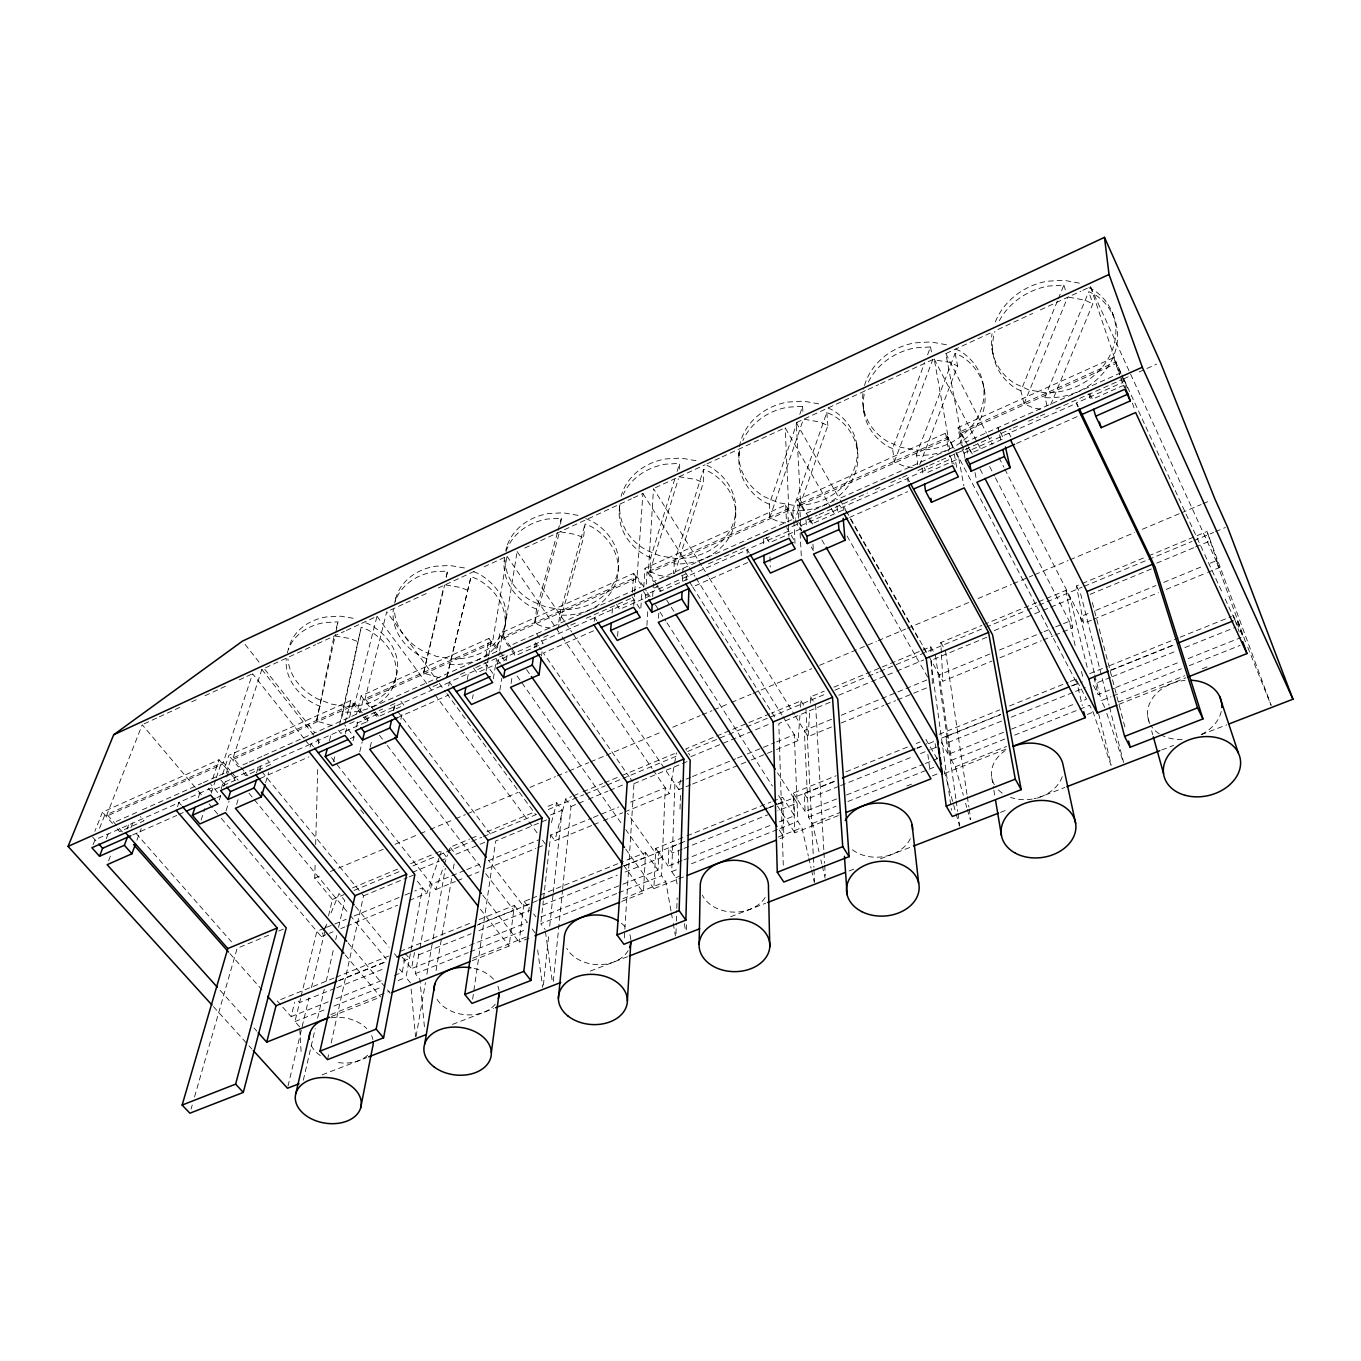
<?xml version="1.0" encoding="UTF-8"?>
<svg xmlns="http://www.w3.org/2000/svg" width="1361" height="1361" viewBox="0 0 1361 1361"><rect width="100%" height="100%" fill="white"/><g stroke="black" fill="none" stroke-linecap="round" stroke-linejoin="round"><path stroke-width="0.75" stroke-dasharray="5 3.75" d="M674.563 573.713L703.28 482.73L703.586 469.324L709.761 471.978A58.319 50.357 2.3 0 1 732.796 530.041A58.319 50.357 2.3 0 1 674.273 563.828L673.457 573.764M328.528 915.868L332.424 899.451L314.731 878.134L315.14 863.435M315.65 844.552L317.793 766.906M318.423 743.838L318.593 737.526M686.284 929.767L686.454 923.438M675.958 933.765L676.315 923.2M676.383 921.091L676.723 910.526M676.791 908.416L677.132 897.852M678.237 864.048L678.782 847.154M680.007 809.115L680.5 794.331M686.08 580.432L686.199 576.809L688.343 580.177M677.063 883.901L675.924 877.641L671.705 871.618L674.903 783.817L690.554 777.369M682.422 581.062L682.882 568.405L689.21 578.442L659.898 591.474L656.7 586.506M681.997 860.645L668.183 866.157L668.88 848.056L682.541 842.561M670.99 910.866L665.784 881.656L661.565 875.667L665.274 787.781L628.391 802.99M679.326 469.12L679.581 463.386L665.257 464.203A58.319 50.357 2.3 0 0 623.236 494.536M622.93 884.225L658.026 870.206L658.843 852.105L623.542 866.294M683.443 876.96L653.892 888.665L655.764 848.43L685.042 836.641M621.739 901.424L643.43 892.816L645.556 852.547L620.106 862.806M658.503 618.268L658.826 612.076M652.651 596.373L653.382 583.648M671.398 577.438L658.792 575.295L649.877 571.586L650.728 557.636L674.665 479.429M646.917 625.38L647.785 610.919M645.386 598.449L645.624 594.74L747.172 549.844M646.288 584.175L647.07 571.501M624.308 937.933L633.954 783.647L630.33 778.424M643.787 587.271L645.012 568.286L785.739 505.033L793.82 518.847M831.435 726.995L808.111 736.59L809.727 711.48M810.254 703.11L810.663 696.832L824.222 691.167M641.746 594.349L640.725 609.932L632.031 596.611M633.392 497.871L642.919 493.465L636.999 578.425L503.094 638.462L516.789 553.638M633.75 605.424L634.6 593.498M634.736 591.389L635.791 576.571M632.338 592.375L633.716 573.355L499.674 633.597L496.748 651.409M776.604 749.537L798.107 740.69L799.928 715.529M800.523 707.142L800.983 700.864L771.67 713.079M617.571 636.285L618.081 630.058M618.234 570.718L618.711 565.189M612.093 613.199L612.756 605.373M619.204 511.038L619.68 505.646A58.064 50.221 2.3 0 0 646.339 550.15L659.847 555.815L674.512 558.316A58.064 50.221 2.3 0 0 732.779 524.597A58.064 50.221 2.3 0 0 709.847 466.687L705.236 464.696M594.264 621.331L594.638 617.435L634.141 599.844M553.281 981.366L562.467 890.757M562.671 888.648L571.008 806.478L565.632 799.009L571.467 796.593M543.396 985.194L548.806 934.582M549.708 926.143L553.076 894.517M553.315 892.408L562.093 810.169L556.7 802.735L545.08 807.583M557.721 629.275L583.512 537.714L585.06 523.985L591.201 526.554A57.298 48.384 7.8 0 1 615.921 582.542A57.298 48.384 7.8 0 1 559.864 615.087L558.214 625.209M540.997 921.669L543.328 900.897M543.549 898.838L550.712 834.991L591.491 818.182M528.612 912.193L529.582 904.061L477.116 925.157M529.004 938.171L519.136 942.084L524.155 901.458L530.041 899.094M472.097 960.73L509.15 946.048L514.39 905.388L474.972 921.261M560.579 524.121L561.344 518.252L547.36 519.034A57.298 48.384 7.8 0 0 506.632 549.912M541.542 655.934L542.086 651.749M536.098 647.087L536.608 643.379L541.134 649.809M534.652 647.615L535.468 641.677M550.286 628.033L543.43 626.894L534.584 623.304L536.574 609.099L557.5 532.389M472.624 999.229L495.676 841.013L549.368 818.744M511.107 683.409L511.991 677.489M506.394 660.17L507.33 654.199M499.878 690.18L501.75 678.322M497.36 664.236L499.266 652.531M499.589 650.541L501.852 636.676M505.22 621.688L506.139 616.057M493.311 678.748L496.544 659.013M690.605 784.872L678.884 789.686L680.585 779.496M486.098 671.007L488.395 657.38M488.735 655.39L491.083 641.507M436.064 970.614L441.696 937.406M442.036 935.33L451.869 877.199M453.264 868.896L454.319 862.67M484.091 566.822L507.007 556.241L492.342 643.277L364.663 700.541L386.694 611.804L438.038 681.657M485.86 656.274L488.922 638.445L361.107 695.879L356.548 714.032M506.037 551.63L506.955 546.152M416.075 1036.555L425.466 982.557M426.912 974.255L432.696 941.012M433.053 938.937L445.336 868.318M624.682 811.956L669.272 793.633L674.273 765.052M674.631 763.011L676.417 752.82M472.454 698.584L473.152 694.62M467.316 679.377L468.762 671.381M424.411 1026.721L419.851 979.24L415.292 973.676L419.46 950.641M419.834 948.566L431.471 884.14L464.867 870.377M514.39 905.388L527.387 922.35L411.549 968.59L414.918 950.165M410.546 982.931L405.969 977.385L422.591 887.797L414.765 891.013M394.418 975.429L402.21 972.315L405.68 953.874L409.474 958.501L401.631 961.649M448.654 686.046L449.436 682.048L487.051 665.308M446.935 676.842L471.025 576.588L477.133 579.071A56.464 46.41 11.6 0 1 477.252 659.983M446.833 676.825L471.025 576.588M331.965 725.532L316.535 721.092L334.04 636.097M316.535 721.092L335.486 634.243M335.912 632.184L338.038 621.858L324.684 622.572A55.75 44.471 14.3 0 0 288.481 649.146M446.323 577.03L447.582 571.042L433.921 571.773A56.464 46.41 11.6 0 0 394.605 603.195M439.11 677.676L423.543 673.1L443.686 587.34M339.638 724.63L361.209 627.234L367.283 629.633A55.75 44.471 14.3 0 1 394.945 681.844A55.75 44.471 14.3 0 1 343.397 712.075L340.624 721.194M343.023 712.024L361.209 627.234M400.883 719.271L402.21 713.266M327.508 1059.641L329.345 1051.338M331.165 1043.053L363.54 895.844L261.924 771.67M393.261 710.578L394.112 706.784L396.476 709.864M393.856 710.187L395.694 702.123M394.809 682.303L396.136 676.57M303.316 1080.243L315.242 1028.576M317.623 1018.249L324.292 989.328M326.198 981.06L333.819 947.988M335.725 939.719L336.677 935.585M338.583 927.334L344.775 900.472L339.042 893.531L330.162 915.068M370.175 747.24L372.08 739.21M287.971 1086.197L301.649 1028.746M302.142 1026.687L308.981 997.953M311.431 987.695L325.109 930.226M325.585 928.185L326.572 924.068M446.119 577.149L447.582 571.042M423.543 673.1L444.639 585.009M395.064 601.324L395.966 597.615M359.763 751.833L362.213 741.762M366.926 722.164L368.882 714.066M299.675 1026.909L294.963 1021.567L300.56 998.498M301.053 996.473L316.858 931.366L324.684 928.134M282.799 1007.208L291.118 1016.65L294.656 1002.223M353.094 740.775L354.064 736.896L344.605 724.732M356.361 726.91L358.096 720.684M359.831 712.96L363.37 698.822M361.652 623.372L377.014 616.278L354.404 705.134L232.51 759.778L261.839 669.476L315.582 644.655M345.422 733.494L346.902 727.693L311.023 743.65L309.9 747.716M349.488 717.587L353.094 703.433M345.116 722.708L350.849 700.49L360.121 712.569M591.712 825.498L554.863 840.639L565.632 799.009M333.479 761.599L335.044 755.542M329.447 740.622L331.591 732.473M551.443 822.588L556.7 802.735M558.044 530.365L561.344 518.252M534.584 623.304L559.541 531.947M336.32 627.965L338.038 621.858M559.473 615.036L585.06 523.985M191.05 1109.13L192.224 1105.047M194.555 1096.915L237.137 948.294L271.145 934.173M265.599 782.643L268.627 772.47M259.288 770.683L261.601 763.113M256.48 773.031L258.25 767.264L260.7 770.207M677.115 471.416L679.581 463.386M649.877 571.586L678.39 478.783M287.273 652.855L289.042 647.173A55.529 44.386 14.4 0 1 326.3 616.958L340.641 616.193L355.136 618.609M236.593 804.47L238.396 798.703M673.882 563.777L703.586 469.324M234.16 780.227L235.368 776.416M226.045 810.765L229.107 801.153M219.308 799.945L220.601 796.015L210.819 784.361M223.68 786.505L226.147 778.9M226.777 776.995L228.614 771.296L219.036 759.744L102.449 812.143L94.862 831.316M221.231 788.665L223.136 782.762L310.937 743.991M226.232 773.303L231.166 758.145M222.643 774.256L228.835 755.321L350.849 700.49M303.979 738.462L252.568 673.746L222.711 764.184L106.226 816.413L142.207 724.732L196.784 789.295M201.088 820.088L204.933 808.519M211.244 793.089L215.718 779.615M216.348 777.709L221.367 762.551M212.724 778.679L219.036 759.744M198.264 797.801L200.85 790.18M331.523 757.669L435.775 889.584L443.618 866.447M444.281 864.524L447.548 854.878M448.194 852.956L450.168 847.171L469.528 839.091M785.722 522.896L778.662 521.671L769.714 517.826L769.322 504.182L797.121 422.318M799.826 414.322L802.548 406.344L787.883 407.194A59.629 52.211 -4.9 0 0 742.885 440.556M769.714 517.826L803.313 419.358L804.47 419.29L820.054 422.063L827.879 425.534L795.436 518.303M409.304 900.455L426.912 893.224L438.905 858.485M439.569 856.545L441.576 850.761L447.14 857.923L441.355 860.339M792.714 510.528L826.825 412.468L833.034 415.241A59.629 52.211 -4.9 0 1 854.249 475.465A59.629 52.211 -4.9 0 1 793.106 510.596L793.089 518.354M177.508 806.546L178.954 802.446L213.201 787.185M136.917 840.213L141.187 828.56M912.431 467.521L903.33 465.904L894.347 461.923L892.595 448.603L924.697 362.587M927.607 354.762L930.533 346.953L915.511 347.855A61.347 53.879 -13.4 0 0 868.046 382.798M130.928 827.726L133.803 820.037M894.347 461.923L932.761 359.576L949.757 362.366L957.617 365.973L919.764 464.594M127.066 828.883L128.529 824.987M108.608 860.798L110.819 854.963M916.242 455.169L955.116 353.299L961.342 356.174A61.347 53.879 -13.4 0 1 980.549 418.712A61.347 53.879 -13.4 0 1 916.651 455.237L917.671 464.713M106.328 838.648L109.305 830.959M93.143 844.569L95.015 839.788L178.835 802.769M99.557 828.271L104.848 814.848M1040.348 409.185L1033.084 407.875L1024.067 403.741L1020.852 390.794L1057.497 300.747M1058.297 298.791L1063.86 285.078L1048.463 286.048A63.559 55.257 -21.5 0 0 999.365 320.686M1024.067 403.741L1067.67 297.259M221.35 818.369L321.298 936.623L322.897 932.693M323.714 930.737L326.946 922.911M1044.755 397.599L1088.749 291.662L1094.993 294.639A63.559 55.257 -21.5 0 1 1112.022 359.644A63.559 55.257 -21.5 0 1 1045.163 397.667L1047.238 406.871M1050.658 404.778L1092.832 303.894L1088.749 291.662M144.113 723.848L157.434 717.689M159.322 716.822L182.17 706.274M191.68 701.885L197.379 699.248M205.001 695.726L227.831 685.178M239.247 679.905L244.963 677.268M246.851 676.383L252.568 673.746M317.504 643.753L344.384 631.351M346.306 630.466L359.746 624.257M390.522 610.034L403.877 603.876M405.799 602.991L428.715 592.409M438.259 587.986L443.992 585.349M445.898 584.464L474.547 571.229M524.751 548.041L631.487 498.755M655.407 487.697L705.032 464.781M706.937 463.897L720.292 457.738M722.198 456.854L785.178 427.762L830.261 506.666M880.567 383.717L934.207 358.93L948.464 438.786L800.693 505.033L796.253 422.642L878.645 384.602M1082.829 290.284L1090.535 286.729L1116.428 363.455L960.917 433.189L945.827 353.571L990.213 333.071M997.919 329.498L1032.659 313.455M1040.382 309.9L1080.889 291.186M798.567 518.184L797.597 499.708L945.538 433.206L953.125 447.701L836.505 499.793M961.393 445.489L958.025 427.609L1113.74 357.62L1120.749 372.829L1125.989 388.31M136.678 812.364L112.282 823.252L102.449 812.143M142.395 809.812L201.53 783.409M203.435 782.558L228.614 771.296M247.515 762.858L238.413 766.923L228.835 755.321M249.335 762.041L262.095 756.359M263.915 755.542L358.232 713.402M613.267 599.503L508.589 646.254L499.674 633.597M615.206 598.636L640.316 587.408M791.915 519.698L653.501 581.521L645.012 568.286M834.582 500.644L805.661 513.573L797.597 499.708M1120.749 372.829L965.561 442.138L958.025 427.609M349.624 723.712L355.442 721.109M363.217 717.655L382.611 709.013M390.369 705.559L396.187 702.957M433.036 686.539L438.854 683.954M460.205 674.444L466.023 671.858M475.721 667.536L506.751 653.705M543.617 637.288L549.436 634.685M570.769 625.175L576.588 622.589M586.285 618.268L592.103 615.665M594.042 614.815L632.848 597.53M654.182 588.02L660 585.417M681.334 575.924L687.152 573.321M708.486 563.811L745.352 547.394M764.746 538.752L770.564 536.166M791.898 526.656L797.716 524.07M807.43 519.732L817.127 515.411M819.067 514.56L867.552 492.954M875.31 489.484L881.128 486.898M890.826 482.577L900.54 478.255M902.479 477.388L908.297 474.802M917.995 470.481L927.692 466.16M929.631 465.292L939.328 460.971M941.268 460.103L991.71 437.63M1001.407 433.308L1011.104 428.987M1013.043 428.137L1018.862 425.534M1028.559 421.212L1038.256 416.891M1040.195 416.024L1046.014 413.438M1055.711 409.117L1121.668 379.736M1123.608 378.868L1129.426 376.265M1139.123 371.944L1144.941 369.358M1146.881 368.491L1156.595 364.17M747.206 553.349L747.172 549.538L788.7 531.062M908.093 481.845L907.583 478.153L951.288 458.691L952.224 463.965M1077.555 406.531L1076.5 402.958L1122.57 382.458M955.966 453.145L958.824 458.589L926.909 472.777L924.017 467.384M1123.386 378.545L1126.023 384.261L1092.424 399.198L1089.736 393.533M963.996 453.043L1076.585 403.247M800.761 525.686L907.617 478.443M594.604 617.741L497.99 660.442L500.27 663.675M449.368 682.371L357.314 723.048L355.034 720.088M132.612 834.973L176.743 815.443M178.665 814.576L184.467 812.007M216.943 797.631L220.601 796.015M260.087 778.526L308.845 756.92M350.236 738.598L354.064 736.896M397.361 717.723L448.773 694.944M593.583 630.806L543.396 653.025L629.122 776.672M689.432 581.862L692.664 586.914L747.784 562.501M849.536 517.435L907.702 491.661M1016.531 443.465L1082.012 414.459M314.731 878.134L322.557 874.834M330.383 871.533L383.207 849.264M394.962 844.313L418.439 834.412M420.396 833.595L428.222 830.295M430.178 829.478L453.655 819.577M455.612 818.744L465.394 814.627M467.35 813.793L518.218 792.357M529.956 787.407L555.407 776.689M557.364 775.872L567.146 771.738M569.102 770.921L588.667 762.67M590.623 761.837L604.318 756.07M606.274 755.253L661.055 732.15M672.793 727.199L700.183 715.665M702.14 714.831L711.922 710.714M713.879 709.881L729.547 703.297M731.503 702.463L751.068 694.212M753.024 693.395L811.717 668.659M819.543 665.359L876.28 641.439M878.236 640.606L905.643 629.071M907.6 628.238L970.206 601.851M978.032 598.551L1011.291 584.532M1013.247 583.716L1032.812 575.465M1034.768 574.631L1068.045 560.613M1070.001 559.796L1134.564 532.576M1142.389 529.276L1179.562 513.607M1181.518 512.791L1201.082 504.54M1203.039 503.706L1210.882 500.406M352.584 887.882L399.011 868.505M410.614 863.674L433.836 853.993M435.758 853.177L441.576 850.761M471.467 838.291L479.225 835.059M486.966 831.826L533.461 812.432M573.406 795.777L581.181 792.527M583.12 791.728L602.566 783.613M604.505 782.813L620.055 776.314M621.994 775.515L674.461 753.62M769.714 713.896L685.706 748.941L689.84 755.134M833.902 687.135L930.72 646.747L933.544 651.749M941.353 652.719L940.808 642.545L981.859 625.414M983.816 624.597L1036.623 602.583M1038.579 601.766L1044.431 599.316M1046.388 598.5L1065.952 590.351L1070.375 599.01L1088.034 670.752M1091.505 620.14L1083.628 623.372L1076.466 585.962L1080.362 584.345M1082.301 583.529L1146.608 556.7M1148.565 555.9L1207.02 531.505L1271.14 705.389L1246.744 644.859M332.424 899.451L344.197 894.551M354.013 890.451L401.121 870.836M412.893 865.936L436.439 856.12M438.412 855.303L469.8 842.221M471.774 841.404L481.59 837.321M483.546 836.505L536.54 814.439M548.313 809.523L583.631 794.824M585.604 794.007L605.22 785.824M607.193 785.008L620.922 779.292M622.879 778.475L677.829 755.576M687.645 751.493L726.893 735.144M728.867 734.328L744.569 727.795M746.526 726.961L826.995 693.447M834.837 690.18L866.242 677.097M868.199 676.281L878.015 672.198M879.972 671.381L983.986 628.05M985.959 627.234L1025.207 610.885M1027.164 610.068L1036.98 605.985M1038.953 605.169L1082.114 587.186M1084.088 586.37L1192.032 541.406M1193.988 540.589L1213.604 532.423M1215.577 531.607L1225.393 527.507M412.383 872.384L439.416 861.139M484.737 842.323L455.731 854.368L450.168 847.171M550.49 815.001L562.093 810.169M571.008 806.478L576.826 804.062M578.765 803.245L586.523 800.03M588.462 799.213L607.874 791.149M609.813 790.35L625.328 783.902M690.861 756.665L770.836 723.457M838.784 695.216L869.713 682.371M871.635 681.572L894.84 671.926M896.763 671.126L923.83 659.881M994.262 630.619L1041.097 611.157M1043.053 610.357L1048.906 607.925M1050.862 607.108L1070.375 599.01M1156.697 563.148L1193.631 547.785M1195.587 546.986L1211.137 540.521M278.699 931.043L286.252 927.913M363.54 895.844L407.262 877.692M409.168 876.909L414.867 874.545M633.954 783.647L680.483 764.338M682.422 763.538L688.241 761.122M830.142 702.242L778.815 723.542L783.273 865.137M986.776 637.254L930.72 660.51L951.458 810.22M1090.195 594.332L1151.389 568.949M326.64 927.334L346.221 919.27M354.064 916.038L403.009 895.861M404.983 895.062L412.808 891.829M466.823 869.56L480.586 863.895M488.446 860.662L539.517 839.601M593.43 817.383L618.677 806.988M692.511 776.553L735.569 758.809M737.526 758.009L745.352 754.777M747.308 753.977L774.715 742.681M776.672 741.864L794.28 734.617L797.886 821.398L801.918 827.641L808.315 855.95M831.554 719.254L804.317 730.483L808.502 817.178L812.517 823.439L819.016 851.765M841.285 715.24L928.848 679.156M989.77 654.046L939.311 674.852L951.526 760.255L955.32 766.787L963.333 795.215M999.467 650.048L1042.152 632.457M1044.091 631.657L1053.805 627.659M1055.745 626.86L1061.563 624.461M1063.502 623.661L1069.321 621.262L1075.632 647.36M1088.017 613.556L1080.26 616.754L1094.295 672.878M1095.775 610.357L1155.948 585.57M1163.723 582.372L1202.529 566.363M1210.303 563.165L1216.122 560.766L1245.927 643.072M321.298 936.623L333.02 931.792M340.845 928.576L344.758 926.977M346.715 926.178L397.565 905.269M435.775 889.584L455.391 881.52M457.347 880.703L465.207 877.488M467.163 876.671L478.936 871.84M486.779 868.624L535.843 848.464M537.799 847.648L543.685 845.232M593.651 824.698L601.409 821.517M603.348 820.717L622.743 812.755M692.562 784.055L749.248 760.782M751.204 759.965L774.647 750.336M841.149 723.014L883.884 705.44M885.841 704.641L895.555 700.66M897.494 699.86L926.637 687.883M928.865 656.444L942.918 681.198L992.084 660.987M999.944 657.754L1041.25 640.793M1043.224 639.976L1053.057 635.944M1055.013 635.128L1060.917 632.712M1062.89 631.895L1072.723 627.863L1065.952 590.351M1093.461 619.34L1158.33 592.681M1166.19 589.449L1205.506 573.304M1207.479 572.488L1219.269 567.639L1207.02 531.505M333.972 978.066L277.253 1000.913L281.404 1005.643M335.929 977.283L388.736 956M400.066 951.441L472.999 922.06M531.998 898.294L618.149 863.589M686.982 835.858L770.904 802.054M772.861 801.272L782.609 797.342L794.501 815.749L778.713 822.044M838.257 815.596L794.841 832.796L793.276 793.038L836.215 775.753M845.964 771.823L908.399 746.662M916.208 743.514L920.121 741.949M939.09 734.311L999.74 709.864M1009.539 705.934L1068.232 682.269M1070.188 681.487L1076.058 679.122L1086.537 699.18L1080.617 701.544M1089.719 673.627L1107.429 666.482M1109.402 665.699L1178.286 637.952M1180.242 637.152L1231.416 616.55M338.77 980.515L385.826 961.598M478.8 924.221L513.778 910.152L485.35 873.15M537.323 900.693L523.577 906.222L488.786 860.662M623.712 865.953L645.301 857.26L625.771 829.649M684.906 841.353L655.543 853.143L627.54 813.317M769.067 807.498L782.762 802.003L777.029 793.123M834.565 781.163L793.463 797.699L777.471 772.776M916.77 748.108L922.639 745.76M941.676 738.104L1000.573 714.423M1071.243 686.012L1077.129 683.63L954.061 448.381M1110.287 670.31L1174.577 644.451M338.889 980.72L386.048 961.768M768.421 808.043L776.229 804.912M778.169 804.113L793.786 797.852L797.121 803.058L777.641 810.867M836.658 798.907L805.117 811.496L804.283 793.616L835.45 781.095M917.28 748.193L921.193 746.628M928.985 743.497L934.82 741.15L935.602 747.019M1003.601 732.286L948.294 754.351L945.793 736.726L1000.42 714.763M1072.621 685.74L1082.369 681.827M1111.495 670.105L1174.186 644.91M334.908 988.409L299.573 1002.564L295.677 998.106M336.865 987.61L383.972 968.726M418.712 954.793L471.127 933.782M478.885 930.669L529.361 910.424M542.869 905.014L617.299 875.174M625.124 872.027L662.348 857.107L658.843 852.105M682.133 849.162L672.385 853.075L668.88 848.056M684.073 848.379L767.893 814.78M838.75 786.369L807.617 798.856L804.283 793.616M840.69 785.586L912.687 756.716M920.461 753.603L930.192 749.69M932.149 748.907L937.984 746.577M1001.543 721.092L948.94 742.17L945.793 736.726M1011.291 717.179L1073.642 692.171M1075.581 691.405L1085.329 687.492M1110.491 677.404L1096.796 682.882L1094.601 678.629M1112.447 676.621L1175.053 651.511M1184.836 647.581L1235.703 627.2M291.118 1016.65L328.154 1001.866M335.946 998.753L382.73 980.09M541.015 916.906L620.973 884.99M683.971 859.846L770.802 825.191M846.508 794.977L923.387 764.304M925.361 763.504L937.185 758.792L936.657 754.862M1011.495 729.122L1072.723 704.692M1093.444 685.383L1098.174 694.535L1113.842 688.275M1115.799 687.492L1180.395 661.718M1188.221 658.588L1241.079 637.492M294.963 1021.567L326.13 1009.164M333.921 1006.068L380.655 987.474M398.178 980.498L405.969 977.385M415.292 973.676L468.269 952.598M470.225 951.815L525.159 929.954M616.754 893.497L540.759 923.745L545.166 929.512M618.694 892.731L661.565 875.667M671.705 871.618L677.625 869.271M691.422 863.776L778.169 829.257M780.142 828.475L797.886 821.398M808.502 817.178L836.062 806.205M847.886 801.51L934.531 767.026M951.526 760.255L1004.792 739.057M1014.66 735.127L1077.793 710M1079.766 709.217L1089.617 705.287L1093.172 712.092L1110.933 765.188M1104.775 707.482L1101.253 700.66L1111.018 696.781M1112.975 695.998L1181.416 668.761M1189.225 665.648L1240.075 645.42M330.791 1014.574L389.161 991.42M472.76 958.246L529.582 935.705M622.981 898.634L665.784 881.656M675.924 877.641L683.8 874.511M778.288 837.015L801.918 827.641M812.517 823.439L840.043 812.517M906.885 786.012L912.789 783.664M932.438 775.855L938.341 773.524M955.32 766.787L1006.528 746.474M1087.269 714.44L1093.172 712.092M1118.436 702.072L1184.802 675.736M1202.358 668.761L1208.228 666.448M331.54 1016.446L378.664 997.766M779.972 838.699L783.902 837.134L782.609 797.342M944.415 773.507L1006.987 748.703M1118.895 704.352L1185.907 677.795M322.166 1074.833L366.738 1057.599M452.481 1024.408L493.533 1008.518M590.266 971.108L627.438 956.715M730.636 916.787L765.665 903.245M849.077 870.955L854.963 868.675M880.482 858.808L911.632 846.763M1000.471 812.381L1008.246 809.37M1037.354 798.107L1064.914 787.441M1161.75 749.979L1173.624 745.386M1201.304 734.668L1226.788 724.818M679.02 476.758L695.488 479.378L703.28 482.73M449.266 664.406L449.64 664.474A56.464 46.41 11.6 0 0 475.448 660.697M335.078 636.046L349.777 638.479L357.45 641.49M445.71 584.958L460.613 587.476L468.32 590.589M464.492 567.962L449.793 565.461L435.129 566.261A56.243 46.308 11.7 0 0 395.03 601.545M578.034 515.36L563.131 512.791L548.126 513.624A57.06 48.281 7.8 0 0 505.85 550.235M560.63 531.879L575.771 534.482L583.512 537.714M696.015 460.716L680.891 458.062L665.546 458.946A58.064 50.221 2.3 0 0 621.109 496.34M818.71 403.877L803.364 401.138L787.628 402.073A59.374 52.075 -5 0 0 739.414 446.731M946.388 344.741L930.805 341.917L914.694 342.887A61.075 53.725 -13.5 0 0 863.606 389.314M1079.375 283.139L1063.553 280.213L1047.034 281.251A63.287 55.086 -21.7 0 0 994.33 324.599M1068.878 297.191L1084.955 300.152L1092.832 303.894M320.601 706.444L315.922 704.641A55.75 44.471 14.3 0 1 286.252 658.605M426.605 658.656L421.91 656.802A56.464 46.41 11.6 0 1 393.346 609.15M365.718 622.811L368.746 624.001A55.529 44.386 14.4 0 1 396.272 676.094A55.529 44.386 14.4 0 1 344.894 706.274L330.842 703.994L317.555 698.874A55.529 44.386 14.4 0 1 287.937 658.792M536.574 609.099L531.862 607.176A57.298 48.384 7.8 0 1 504.523 557.806M473.611 571.671L478.17 573.542A56.243 46.308 11.7 0 1 504.302 627.472A56.243 46.308 11.7 0 1 450.763 658.758L436.507 656.41L423.135 651.119A56.243 46.308 11.7 0 1 394.418 609.626M650.728 557.636L645.982 555.645A58.319 50.357 2.3 0 1 620.191 503.553M585.672 518.575L591.797 521.144A57.06 48.281 7.8 0 1 616.397 576.996A57.06 48.281 7.8 0 1 560.562 609.473L546.101 607.04L532.661 601.579A57.06 48.281 7.8 0 1 504.914 558.622M769.322 504.182L764.542 502.124A59.629 52.211 -4.9 0 1 739.823 450.015M892.595 448.603L887.814 446.476A61.347 53.879 -13.4 0 1 865.188 390.386M827.964 408.011L832.592 410.086A59.374 52.075 -5 0 1 853.721 470.157A59.374 52.075 -5 0 1 792.851 505.186L777.982 502.6L764.406 496.748A59.374 52.075 -5 0 1 738.938 450.593L738.955 455.85M955.677 349.028L960.339 351.172A61.075 53.725 -13.5 0 1 979.478 413.54A61.075 53.725 -13.5 0 1 915.851 449.981L900.761 447.31L887.134 441.236A61.075 53.725 -13.5 0 1 862.959 393.346M1020.852 390.794L1016.055 388.583A63.559 55.257 -21.5 0 1 994.908 331.352M1088.698 287.596L1093.359 289.825A63.287 55.086 -21.7 0 1 1110.338 354.626A63.287 55.086 -21.7 0 1 1043.802 392.546L1028.474 389.773L1014.813 383.496A63.287 55.086 -21.7 0 1 992.05 333.751M213.388 1006.596L247.583 1044.278M249.012 1045.843L251.87 1048.991M220.108 990.315L248.348 1021.72M254.014 1027.997L256.838 1031.145M92.582 837.066L97.55 842.612M122.354 831.877L106.975 814.49L223.34 762.279L230.077 770.428M229.907 953.585L262.044 989.94M117.233 828.849L119.7 831.639L144.045 820.802L140.353 816.583M136.134 833.425L231.523 941.897M178.954 802.446L181.438 805.338M198.145 790.911L202.245 795.76M209.067 803.841L213.15 808.672M214.528 810.288L219.972 816.753M208.267 788.308L210.683 791.183L235.827 780.006L231.03 774.205M345.235 954.946L380.638 996.984M348.11 942.918L386.133 988.324M387.494 989.94L390.199 993.19M220.771 779.921L225.603 785.722M399.522 969.049L402.21 972.315M231.438 772.044L238.175 780.193M248.961 793.208L252.993 798.09M254.337 799.707L348.705 913.622M350.049 915.238L386.439 959.182M243.891 770.955L233.122 757.89L354.881 703.263L363.931 715.035M245.235 772.589L247.923 775.855M355.493 906.426L389.11 947.239M394.486 953.772L397.174 957.038M243.211 772.742L245.609 775.651L271.06 764.338L267.488 759.931M402.141 957.14L411.549 968.59M311.023 743.65L313.421 746.696M305.289 740.129L310.563 746.764M360.648 809.812L364.595 814.78M417.334 881.162L426.912 893.224M261.839 669.476L315.752 737.696M317.062 739.363L319.699 742.698M245.116 644.433L259.543 662.722M264.8 669.374L314.663 732.541M480.467 909.267L509.15 946.048M338.447 730.347L340.777 733.341L367.096 721.636L363.608 717.111M482.764 895.13L519.136 942.084M397.667 711.395L491.848 835.943M532.151 929.053L535.451 933.374M365.224 716.72L369.086 721.772M379.43 735.229L385.895 743.633M387.17 745.318L484.057 871.465M374.139 710.476L365.122 698.669L492.665 641.456L498.755 650.082M375.432 712.177L379.294 717.23M361.107 695.879L370.362 707.992L497.854 651.051L488.922 638.445M373.85 712.552L377.32 717.094L403.979 705.253L400.525 700.66M524.155 901.458L528.868 907.634M533.58 913.826L535.945 916.923M377.014 616.278L427.235 684.226M428.494 685.927L433.513 692.715M434.771 694.416L527.677 820.105M528.936 821.806L537.714 833.698M542.529 840.196L545.642 844.432M439.28 683.358L445.54 691.881M446.799 693.583L535.69 814.541M550.712 834.991L554.863 840.639M449.436 682.048L451.75 685.229M473.611 668.098L476.996 672.793L504.557 660.527L502.328 657.38M623.763 865.375L643.43 892.816M484.839 662.212L493.941 674.937M625.703 849.094L653.892 888.665M499.98 651.817L506.088 660.442M517.078 675.992L520.753 681.163M521.961 682.899L620.888 822.742M645.556 852.547L658.026 870.206M510.698 647.036L503.4 636.642L637.118 576.639L646.288 590.844M511.923 648.772L516.789 655.696M526.52 669.544L530.178 674.75M511.923 651.017L515.275 655.781L543.209 643.362L540.997 640.163M655.764 848.43L668.183 866.157M536.574 633.75L539.892 638.547M507.007 556.241L554.965 626.4M556.173 628.153L560.97 635.179M562.161 636.931L652.089 768.489M653.297 770.241L669.272 793.633M517.129 551.562L564.577 621.416M565.768 623.168L571.688 631.895M572.879 633.648L678.884 789.686M594.638 617.435L596.867 620.752M616.499 604.42L619.748 609.32L648.67 596.475L645.454 591.508M779.258 830.023L783.902 837.134M777.488 806.052L794.841 832.796M647.445 592.613L650.881 597.938M655.475 605.033L658.911 610.357M660.051 612.127L665.784 621.007M666.941 622.777L772.453 786.029M633.716 573.355L642.256 586.557M643.515 591.491L647.802 598.108M657.533 585.825L648.38 571.586L788.768 508.606L801.595 530.518M658.673 587.612L660.953 591.167M666.669 600.082L670.088 605.407M671.228 607.193L674.665 612.535M793.276 793.038L805.117 811.496M692.664 586.914L775.413 718.149M642.919 493.465L694.876 576.247M696.015 578.051L781.86 714.814M782.983 716.618L798.107 740.69M701.544 565.632L653.501 488.582L648.278 573.372L788.853 510.341L785.178 427.762M702.65 567.418L708.247 576.384M709.353 578.17L794.263 714.355M795.385 716.141L808.111 736.59M800.983 700.864L803.96 705.661M810.663 696.832L813.623 701.647M747.172 549.538L749.282 553.025M766.464 537.595L769.543 542.733L799.911 529.242L796.865 524.036M786.692 527.66L794.926 541.627M798.771 522.284L802.82 529.225M937.185 758.792L925.973 739.584L926.552 744.178M811.207 546.952L813.334 550.61M941.2 742.102L948.294 754.351M809.115 517.946L800.608 503.298L948.158 437.102L953.074 446.51M810.169 519.783L813.368 525.278M821.874 539.943L825.055 545.438M808.672 518.779L811.7 523.985L842.476 510.307L839.499 505.05M847.512 513.897L843.446 506.819L843.752 510.341M831.316 508.504L835.518 515.836M847.052 536.03L927.794 677.319M796.253 422.642L839.074 498.126M840.111 499.963L845.334 509.167M846.372 511.004L927.828 654.59M850.574 519.273L919.27 640.333M923.421 647.666L926.552 653.178M940.808 642.545L943.615 647.547M907.583 478.153L909.556 481.794M949.417 455.135L954.214 464.237M962.125 449.47L965.919 456.752M972.264 453.996L960.611 431.505L1115.884 361.839L1122.995 377.269M980.039 469.001L983.918 476.486M968.403 447.599L971.227 453.077L1003.601 438.684L998.004 427.643L1001.084 441.576M934.207 358.93L976.977 441.968M977.947 443.856L980.873 449.521M989.617 466.5L994.483 475.942M995.452 477.83L1072.723 627.863M945.827 353.571L986.453 433.087M987.423 434.976L992.254 444.452M999.025 457.704L1003.857 467.18M1004.826 469.069L1083.628 623.372M1010.849 436.881L1008.96 433.155L1009.743 436.575M1076.466 585.962L1080.855 594.655L1109.011 705.185M1076.5 402.958L1078.337 406.803M1123.88 379.192L1185.21 512.212M1186.094 514.135L1203.873 552.702M1204.757 554.625L1221.651 591.252M1225.189 598.959L1234.971 620.174M1120.852 378.715L1124.884 387.46M1239.616 625.618L1236.894 619.697L1243.035 636.71L1233.372 615.75L1239.225 631.963M1090.535 286.729L1219.269 567.639M1112.141 312.179L1113.842 317.079M1126.023 384.261L1127.299 388.021M1132.42 403.111L1134.989 410.648M1115.442 361.311L1124.288 387.545M1106.782 713.385L1123.454 762.568M1113.74 357.62L1119.559 374.887M1063.86 285.078L1065.765 291.169M1088.851 393.72L1091.233 401.529M965.63 803.347L966.769 807.396M967.348 809.438L970.223 819.577M1147.663 716.515L1149.364 722.623M1151.627 730.772L1152.767 734.838M944.245 771.177L955.524 811.785M956.085 813.81L959.471 825.991M1092.339 602.498L1098.735 626.962M1099.263 629.003L1125.394 728.884M1109.521 707.227L1123.591 762.5M1094.788 674.869L1101.253 700.66M1093.853 677.2L1098.174 694.535M1098.633 713.793L1111.239 765.035M1081.451 671.432L1083.39 679.462M1076.058 679.122L1082.352 705.678M991.863 348.365L993.02 353.35M820.887 859.846L821.806 863.895M822.282 865.919L825.072 878.049M808.774 857.974L811.054 868.08M811.513 870.104L814.252 882.234M983.578 386.235L984.666 391.322M955.116 353.299L957.617 365.973M975.02 472.556L976.552 480.348M966.718 448.143L968.249 456.156M959.862 431.131L962.108 443.091M962.482 445.081L964.983 458.3M958.824 458.589L963.86 485.945M954.214 453.723L956.749 467.776M684.277 923.558L685.4 929.818M947.392 436.728L949.519 448.705M930.533 346.953L931.809 354.166M671.364 912.959L672.861 921.295M673.219 923.387L675.447 935.909M945.538 433.206L948.719 451.137M991.778 777.76L993.513 788.087M993.853 790.146L994.891 796.355M922.043 468.048L922.979 474.121M945.487 650.898L966.99 794.501M967.314 796.593L968.862 806.988M969.185 809.08L970.733 819.475M935.415 655.066L955.881 798.856M956.188 800.931L957.668 811.36M957.957 813.436L959.743 825.94M545.455 931.587L552.566 983.51M537.68 949.978L542.682 987.337M927.862 754.368L929.954 770.683M863.333 407.398L863.912 412.553M856.681 443.839L857.226 449.096M411.124 989.124L415.53 1036.572M837.015 505.952L837.678 514.169M826.825 412.468L827.879 425.534M812.942 544.077L813.317 550.099M802.548 406.344L802.99 413.778M806.001 519.766L806.478 528.034M299.794 1028.967L301.206 1053.584M815.596 704.862L823.847 850.523M823.966 852.632L824.579 863.18M824.698 865.29L825.293 875.855M941.472 654.76L942.918 681.198M799.553 503.077L800.319 517.469M800.438 519.528L801.051 531.113M800.115 533.257L801.374 557.415M805.933 708.86L813.878 867.348M813.98 869.458L814.61 882.149M793.922 520.923L795.096 545.268M930.72 646.747L930.992 652.872M931.366 661.021L932.472 685.485M787.713 508.402L788.342 522.811M788.427 524.87L788.938 536.489M785.739 505.033L786.437 521.484M793.786 797.852L794.501 815.749M769.952 556.904L770.241 567.027M763.538 538.684L763.742 547.02M735.603 512.365L735.62 517.775M1221.242 711.463A37.649 29.023 -14.2 0 1 1200.929 734.651M1182.216 739.397A37.649 29.023 -14.2 0 1 1161.052 734.889M1159.249 733.817A37.649 29.023 -14.2 0 1 1150.828 725.396M1149.892 723.729A37.649 29.023 -14.2 0 1 1185.006 680.432M367.708 1055.166A32.188 22.593 9.5 0 1 335.095 1061.971M320.328 1055.609A32.188 22.593 9.5 0 1 311.074 1045.146M330.91 1017.79A32.188 22.593 9.5 0 1 366.755 1028.61M371.604 1035.602A32.188 22.593 9.5 0 1 372.897 1039.583M495.234 1004.18A32.732 23.681 7.1 0 1 463.369 1014.523A32.732 23.681 7.1 0 1 435.486 996.269M474.172 968.403A32.732 23.681 7.1 0 1 494.502 980.379M497.939 986.283A32.732 23.681 7.1 0 1 499.045 990.417M628.153 950.624A33.379 24.804 4.1 0 1 597.326 964.626A33.379 24.804 4.1 0 1 566.771 948.362M621.416 923.234A33.379 24.804 4.1 0 1 626.655 928.627M629.871 934.786A33.379 24.804 4.1 0 1 630.841 939.634M765.171 897.477A34.144 25.927 0.4 0 1 732.847 912.091A34.144 25.927 0.4 0 1 702.378 895.181M910.373 838.614A35.08 27.016 -4.1 0 1 850.897 848.498M1062.226 776.655A36.237 28.054 -9.1 0 1 1034.071 798.72M1032.233 799.06A36.237 28.054 -9.1 0 1 1010.525 797.376M1002.24 793.157A36.237 28.054 -9.1 0 1 995.333 786.233M994.33 784.651A36.237 28.054 -9.1 0 1 1005.15 750.66"/><path stroke-width="1.5" d="M699.129 944.33L700.252 885.211A34.144 25.927 0.4 0 1 735.893 860.322A34.144 25.927 0.4 0 1 768.455 887.695L769.782 946.933A35.352 26.25 0.5 0 1 715.154 967.297A35.352 26.25 0.5 0 1 718.489 921.89A35.352 26.25 0.5 0 1 769.782 946.933M535.588 650.796L627.217 782.575L617.026 934.939L623.916 944.279L685.876 920.155L690.18 760.306L597.972 622.402M776.331 804.266L658.282 622.385L688.241 609.218L688.887 588.701M685.876 920.155L679.139 910.645L683.851 759.047L593.906 624.92M688.241 609.218L681.776 599.044L682.031 591.627M681.776 599.044L651.749 612.314L652.174 604.845L648.891 599.793M627.37 1000.998L630.875 941.251A33.379 24.804 4.1 0 1 629.616 947.613M776.927 826.467L646.798 627.438L617.231 640.436L610.613 630.483L611.259 622.981M558.384 998.447L564.203 938.801A33.379 24.804 4.1 0 1 582.933 917.025A33.379 24.804 4.1 0 1 618.149 920.955M392.393 714.355L487.987 840.435L464.799 994.483L472.012 1003.397L530.909 980.481L549.368 818.744L452.907 686.812M530.909 980.481L523.815 971.397L542.052 817.978L447.956 689.704M491.338 1052.631L499.232 992.492A32.732 23.681 7.1 0 1 498.313 998.6M624.478 847.376L510.511 687.356L539.041 674.818L541.253 658.043M539.041 674.818L532.236 665.104L533.291 657.516M532.236 665.104L503.655 677.727L504.846 670.105L501.409 665.274M424.717 1043.938L434.822 983.952M622.538 863.657L499.572 692.154L471.416 704.539L464.475 695.029L465.87 687.373M255.885 774.953L355 895.708L320.005 1051.134L327.508 1059.641L383.564 1037.814L414.867 874.545L314.629 748.21M360.648 1107.939A33.259 22.78 9.3 0 0 317.828 1077.929A33.259 22.78 9.3 0 0 306.378 1115.867A33.259 22.78 9.3 0 0 360.648 1107.939L372.557 1047.426A32.188 22.593 9.5 0 0 373.169 1041.573M383.564 1037.814L376.163 1029.154L406.65 874.238L308.862 751.442M481.454 893.462L369.699 749.248L396.902 737.305L399.998 723.269M396.902 737.305L389.807 728.016L391.577 720.275M295.796 1093.615L309.849 1033.305M389.807 728.016L362.57 740.044L364.459 732.286L360.886 727.676M258.25 1032.71L266.722 1042.135L276.011 1005.745L336.796 981.315M176.181 810.339L277.219 928.015L227.814 948.549L182.136 1105.064L189.894 1113.196L243.296 1092.407L286.252 927.913L182.68 806.801M477.864 905.933L359.27 753.841L332.424 765.648L325.228 756.546L327.286 748.754M182.136 1105.064L235.623 1084.139L277.219 928.015M346.749 941.285L235.385 808.298L261.346 796.9L264.987 784.685M325.228 756.546L352.125 744.671L344.928 735.433L220.584 790.622L228.002 799.485L254.014 788.002L256.395 780.159M228.002 799.485L230.519 791.609L260.087 778.526M343.874 953.329L225.433 812.687L199.812 823.949L192.36 815.239L195.048 807.328M217.284 987.184L107.128 864.694L131.915 853.789L135.488 844.092M192.36 815.239L218.032 803.892L210.598 795.062L91.885 847.75L99.523 856.239L124.361 845.283L127.339 837.321M99.523 856.239L102.619 848.277L130.86 835.756M211.959 1005.013L68.05 846.406L113.678 734.77L242.496 641.099L1104.469 237.358L1160.474 362.451L1214.795 498.755L1227.35 526.69L1292.95 699.214L1228.745 724.052M113.678 734.77L1109.028 274.497L1104.469 237.358M68.05 846.406L1142.304 367.249L1109.028 274.497M186.406 811.156L215.123 798.431M318.236 752.752L348.314 739.431M364.459 732.286L397.361 717.723M456.377 691.575L490.198 676.604M504.846 670.105L540.028 654.522M601.29 627.387L637.033 611.548M652.174 604.845L689.125 588.479M753.484 559.983L792.987 542.478M838.359 522.386L838.954 529.616L807.379 543.549L806.954 536.285L847.665 518.252M913.52 489.092L955.201 470.634M1002.853 449.521L1004.401 456.53L971.142 471.212L969.798 464.169L1014.608 444.315M1082.012 414.459L1127.963 394.112L1125.649 389.11M464.475 695.029L492.682 682.576L485.775 672.912L355.391 730.789L362.57 740.044M610.613 630.483L640.231 617.401L633.614 607.278L496.748 668.03L503.655 677.727M846.151 812.466L930.992 778.832L801.476 559.439L770.411 573.083L764.133 562.654L795.266 548.908L789.006 538.31L645.165 602.157L651.749 612.314M1012.839 746.389L1085.193 717.706L964.217 487.884L931.502 502.277L925.616 491.321L958.399 476.843L952.547 465.717L801.153 532.917L807.379 543.549M1187.881 677.012L1246.999 653.569L1135.635 412.536L1101.168 427.694L1095.707 416.194L1130.259 400.917L1127.963 394.112M843.174 518.303L845.062 540.266L813.555 554.114L942.458 774.29M1005.456 446.986L1010.1 467.725L976.926 482.304L1097.204 712.943L1116.922 705.134M355 895.708L406.65 874.238M487.987 840.435L542.052 817.978M627.217 782.575L683.851 759.047M750.319 554.761L837.747 699.078L849.094 856.647L783.8 882.047L777.284 872.248L773.116 721.942L832.507 697.274L747.257 556.836M910.543 483.614L992.577 634.838L1021.192 789.652L952.326 816.464L946.235 806.171L926.195 658.333L988.545 632.423L908.57 485.231M1079.256 408.708L1155.2 567.367L1202.954 718.914L1130.191 747.24L1124.594 736.403L1086.963 591.525L1152.512 564.288L1078.507 409.814M397.174 957.038L474.904 925.786M539.279 899.893L621.739 866.736M688.819 839.771L767.111 808.298M842.391 778.016L914.813 748.907M1006.46 712.058L1069.27 686.795M1097.204 712.943L1088.868 678.918L1108.347 671.092M1178.473 642.885L1233.032 620.956M266.722 1042.135L329.566 1017.228M392.155 992.407L470.14 961.495M534.924 935.824L619.765 902.19M687.373 875.395L776.025 840.264M320.005 1051.134L376.163 1029.154M464.799 994.483L523.815 971.397M617.026 934.939L679.139 910.645M777.284 872.248L842.731 846.644L832.507 697.274M946.235 806.171L1015.289 779.155L988.545 632.423M1124.594 736.403L1197.561 707.856L1202.954 718.914M299.012 1083.798L287.494 1088.256L253.282 1050.556M368.695 1056.834L425.193 1034.972M495.523 1007.752L560.732 982.523M629.377 955.966L699.69 928.763M767.621 902.479L845.164 872.469M913.571 846.015L998.532 813.129M1066.888 786.692L1159.759 750.745M235.623 1084.139L243.296 1092.407M98.809 844.024L102.619 848.277M124.361 845.283L131.915 853.789M133.531 844.518L228.512 952.002M267.624 996.269L276.011 1005.745M125.603 832.779L227.814 948.549M226.828 787.185L230.519 791.609M261.363 792.17L354.149 904.793M254.014 788.002L261.346 796.9M394.758 737.475L486.217 857.277M531.385 676.485L625.107 809.846M675.805 614.321L775.192 769.203M842.731 846.644L849.094 856.647M685.961 584.056L773.116 721.942M803.858 530.994L806.954 536.285M826.127 547.275L937.763 739.669L938.307 743.752M838.954 529.616L845.062 540.266M844.058 513.88L926.195 658.333M1015.289 779.155L1021.192 789.652M971.142 471.212L965.323 460.052L1124.867 389.229L1130.259 400.917M966.888 458.606L969.798 464.169M984.888 478.374L1088.868 678.918M1004.401 456.53L1010.1 467.725M1010.525 439.977L1086.963 591.525M1142.304 367.249L1292.95 699.214M1242.763 641.78L1246.999 653.569M1219.626 696.424L1238.391 753.109M1152.512 564.288L1197.561 707.856M1099.416 421.995L1101.168 427.694M1093.615 409.321L1095.707 416.194M1153.328 736.862L1163.536 773.49M1128.592 741.116L1130.191 747.24M1083.764 711.701L1085.193 717.706M1075.632 823.354L1063.213 765.614A36.237 28.054 -9.1 0 0 1013.316 746.372M995.589 800.489L1001.458 835.62M930.89 498.33L931.502 502.277M924.527 484.21L925.616 491.321M938.869 747.818L939.685 753.926M940.247 757.992L941.08 764.099M941.625 768.182L942.186 772.248M912.074 824.613L918.658 883.119M844.449 856.29L847.137 894.755M763.946 555.339L764.133 562.654M1190.892 680.262A37.649 29.023 -14.2 0 1 1221.787 707.584M309.372 1039.192A32.188 22.593 9.5 0 1 327.014 1018.623M434.04 990.093A32.732 23.681 7.1 0 1 470.787 967.756M845.283 820.496A35.08 27.016 -4.1 0 1 885.024 803.5A35.08 27.016 -4.1 0 1 912.55 829.904M568.149 1016.14A34.535 25.076 4.1 0 0 626.077 1007.429A34.535 25.076 4.1 0 0 584.43 974.85A34.535 25.076 4.1 0 0 568.149 1016.14M434.346 1067.109A33.855 23.903 7 0 0 490.402 1058.807A33.855 23.903 7 0 0 448.126 1027.555A33.855 23.903 7 0 0 434.346 1067.109M861.751 911.615A36.356 27.407 -3.8 0 0 918.998 890.281A36.356 27.407 -3.8 0 0 867.774 864.133A36.356 27.407 -3.8 0 0 861.751 911.615M1015.476 853.228A37.581 28.513 -8.6 0 0 1075.547 830.839A37.581 28.513 -8.6 0 0 1024.476 803.517A37.581 28.513 -8.6 0 0 1015.476 853.228M1185.329 795.351A39.095 29.534 -13.5 0 0 1240.5 760.561A39.095 29.534 -13.5 0 0 1180.106 744.263A39.095 29.534 -13.5 0 0 1185.329 795.351"/></g></svg>
